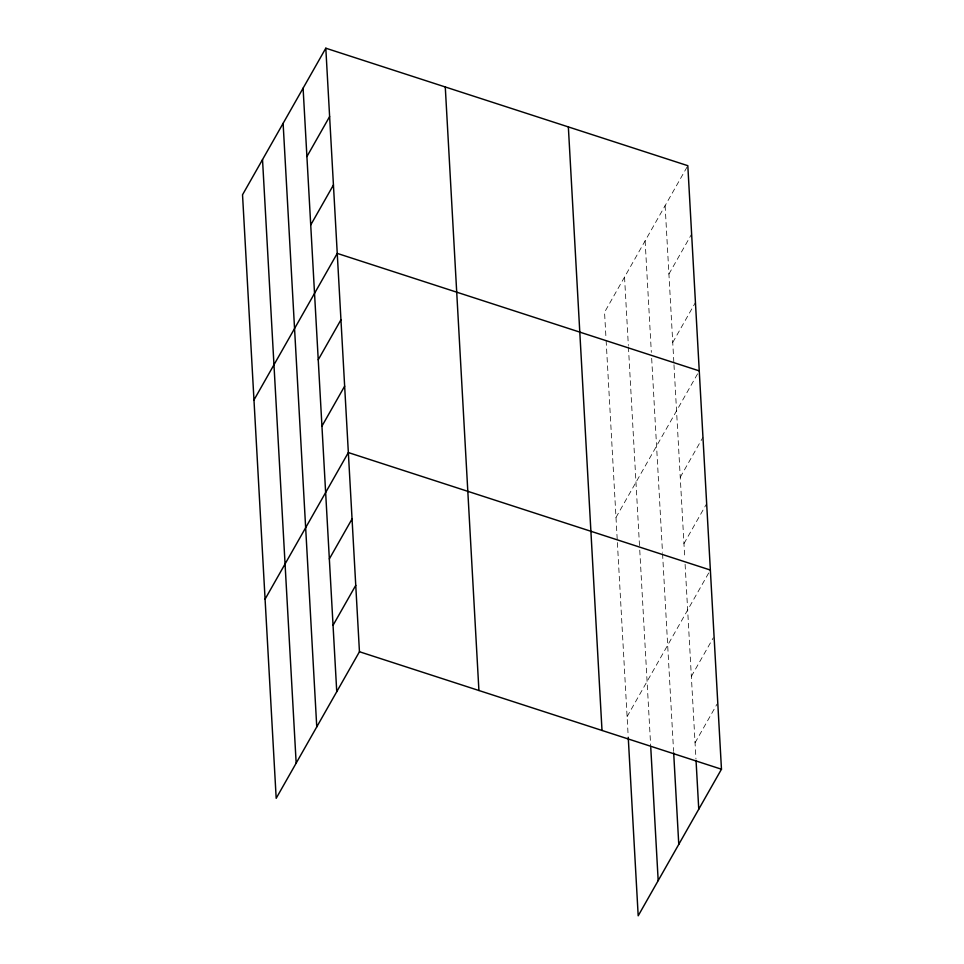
<?xml version="1.0" encoding="UTF-8"?>
<svg xmlns="http://www.w3.org/2000/svg" width="964" height="964" viewBox="0 0 964 964"><rect width="100%" height="100%" fill="white"/><g stroke="black" fill="none" stroke-linecap="round" stroke-linejoin="round"><path stroke-width="0.72" stroke-dasharray="4.82 3.62" d="M687.091 166.977L604.548 312.264L606.043 339.027M668.92 274.053L691.634 234.083M672.739 342.461L695.442 302.491M615.984 517.463L699.261 370.887M680.259 477.252L702.961 437.282M683.958 543.636L706.66 503.666M627.094 716.638L710.36 570.049M691.357 676.415L713.336 637.734M695.056 742.798L717.035 704.118M665.112 205.657L673.896 363.271M673.981 364.766L684.777 558.385M685.103 564.289L695.96 759.029M645.121 240.843L651.339 352.366M651.676 358.307L662.485 552.264M662.569 553.734L673.595 751.426M624.539 277.09L628.347 345.486M628.432 346.968L639.59 547.203M639.759 550.155L650.784 747.847M606.127 340.521L617.309 541.069M617.382 542.551L628.166 735.809"/><path stroke-width="1.45" d="M325.808 48.2L242.53 194.776L276.186 798.312L359.452 651.736L325.808 48.2L687.814 165.688L721.47 769.224L638.192 915.8L628.239 737.291M306.913 156.566L329.616 116.596M310.721 224.974L333.436 185.004M253.978 399.976L337.243 253.399L699.261 370.887M318.241 359.765L340.943 319.795M321.94 426.148L344.642 386.178M265.076 599.15L348.341 452.562L710.36 570.049M329.339 558.927L352.053 518.957M333.038 625.311L355.752 585.341M359.452 651.736L721.47 769.224M696.044 760.5L698.755 809.194M673.679 752.908L678.776 844.368M650.784 747.847L658.183 880.614M568.35 126.911L602.006 730.447M445.272 86.965L478.915 690.501M303.094 88.17L336.749 691.706M283.115 123.356L316.758 726.88M262.521 159.602L296.165 763.126"/></g></svg>
